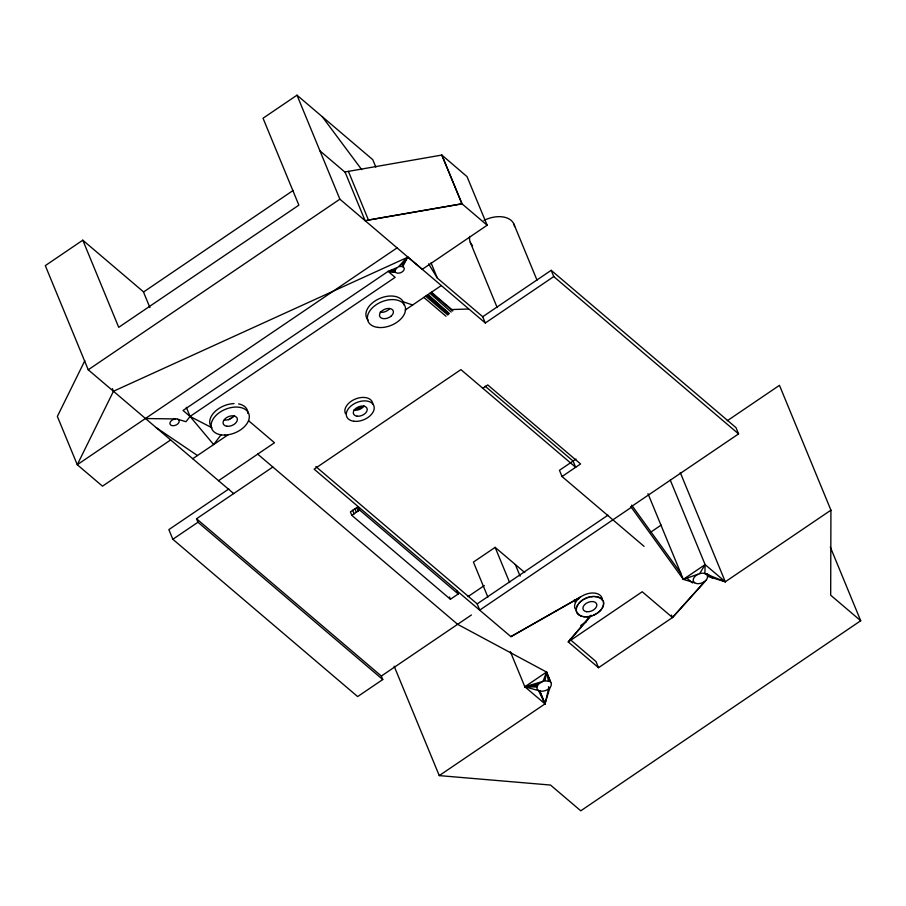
<?xml version="1.0" encoding="UTF-8"?>
<svg xmlns="http://www.w3.org/2000/svg" width="906" height="906" viewBox="0 0 906 906"><rect width="100%" height="100%" fill="white"/><g stroke="black" fill="none" stroke-linecap="round" stroke-linejoin="round"><path stroke-width="1.36" d="M727.235 420.769L779.466 385.344L830.927 510.157L830.677 595.197L860.7 620.746L580.78 810.813L550.508 785.049L439.251 775.604L394.144 666.182M670.27 480.101L705.117 564.608L704.902 573.543L725.298 581.788L830.927 510.157M576.046 609.931C579.919 623.985 606.046 614.472 603.373 601.267C596.363 590.644 575.027 599.251 576.295 611.437M603.713 603.373L603.464 601.867M576.137 608.968L576.488 607.337M603.623 604.336L603.283 605.967M402.74 266.67L400.599 266.398A4.87 3.103 -22.4 0 0 397.088 267.644L395.061 270.147L395.175 271.8A4.87 3.103 -22.4 0 0 402.128 271.936A4.87 3.103 -22.4 0 0 402.74 266.67L407.757 256.987L422.264 269.331L487.156 225.232L467.02 176.602L441.845 155.051L345.016 171.959L365.095 220.656L461.924 203.759L487.156 225.232M510.384 651.708L524.846 686.782L544.993 680.746L546.556 672.048L457.643 624.325L257.7 454.133L218.539 480.69M550.769 682.445L546.556 672.048L543.102 681.199L538.345 684.245L536.952 686.975A7.554 4.802 -22.4 0 0 538.436 690.338L545.004 703.883L548.572 688.866L549.897 687.631A7.554 4.802 -22.4 0 0 550.769 682.445L546.556 672.048L524.846 686.782L545.004 703.883L439.251 775.604M539.648 690.904L545.004 703.883L549.897 687.631M602.852 606.941L601.935 608.583M576.918 606.341L577.824 604.698M84.824 360.701L57.361 416.432L77.27 464.721L102.48 486.171L170.656 439.942M399.954 266.058L407.36 257.406L113.465 391.256L77.27 464.721L397.088 247.87M428.583 263.827L437.338 278.097L482.728 316.726L551.188 270.316L736 427.632L738.583 433.895L630.961 506.862L683.328 579.387L699.636 573.657L705.117 564.608L725.298 581.788L680.27 472.581M461.924 203.759L441.845 155.051M402.445 265.311L407.757 256.987L398.923 266.262M221.053 434.823L213.646 444.574L192.729 458.73M601.142 609.591L599.761 611.12M578.583 603.736L579.999 602.184M590.644 615.412L568.243 641.924L598.515 667.699L672.49 617.53L705.921 580.327A7.508 4.768 -22.4 0 0 706.68 574.63A7.508 4.768 -22.4 0 0 699.636 573.657M591.527 615.389L568.243 641.924L642.218 591.754L672.49 617.53L705.921 580.327M581.006 601.335L582.841 599.987M598.753 611.969L596.929 613.317M456.669 590.61L510.916 636.658L581.777 596.227A14.519 9.241 -22.4 0 1 602.331 600.202M458.243 593.962L359.648 510.044L358.221 506.567L350.395 511.879L351.822 515.355L450.418 599.274L458.243 593.962L456.817 590.486L314.133 469.161L460.916 369.625L575.65 467.292L580.576 463.963L487.734 384.937L482.807 388.266M351.822 515.355L359.648 510.044M149.909 307.587L143.375 291.743L82.797 240.192L45.3 265.628L88.233 369.784L233.669 493.577M143.499 292.026L293.193 190.419M228.55 419.75L234.394 415.786M405.141 310.079L441.313 285.549M650.667 532.196L661.12 525.106M375.831 167.123L372.762 159.671L296.998 95.187L263.034 118.222L298.867 205.152L118.72 327.326L82.797 240.192M88.233 369.784L339.875 199.184L485.299 322.989L553.759 276.579L738.583 433.895M228.233 434.687L213.646 444.574L190.056 416.443L183.046 410.475L388.13 271.381L397.088 267.644M228.822 488.957L168.856 529.614L172.842 539.274L357.644 696.578L382.762 679.534L381.335 676.057L196.534 518.764L272.831 467.02M172.842 539.274L197.961 522.241L382.762 679.534M576.035 459.059L559.455 470.293L562.026 476.533L644.064 546.352M524.778 572.569L495.14 547.36L473.43 562.082L487.892 597.145M468.04 596.59L484.314 585.559M315.866 466.601L477.168 603.883L607.971 515.174M381.335 676.057L471.403 614.981M580.712 625.536L586.499 621.618M647.983 493.657L683.328 579.387L705.117 564.608M257.7 454.133L274.495 442.74L248.686 420.78M562.026 476.533L575.65 467.292L573.079 461.052L485.152 386.216M697.813 574.37L696.17 575.367A7.508 4.768 -22.4 0 0 694.551 582.705L683.328 579.387M584.053 599.285L586.159 598.232M595.718 614.019L593.6 615.072M510.916 636.658L580.463 597.201M362.672 406.873L353.895 409.999M587.484 597.745L589.727 597.054M592.275 615.559L590.033 616.25M389.942 270.86L395.469 269.263M538.345 684.245L524.846 686.782L539.783 690.95A7.554 4.802 -22.4 0 0 548.572 688.866M591.074 596.805L593.317 596.533M588.685 616.488L586.442 616.771M389.535 271.132L395.061 270.147M537.428 685.604L524.846 686.782L536.952 686.975M544.993 680.746L549.806 681.527M431.449 292.242L451.777 309.535L468.13 309.037M594.596 596.544L596.669 596.703M585.163 616.76L583.09 616.601M145.889 418.538L176.693 418.946L185.979 421.709L190.056 416.443L395.141 277.349L388.13 271.381L395.367 272.4M389.965 271.494L395.175 271.8M597.79 596.963L599.557 597.552M581.969 616.329L580.202 615.752M707.507 576.307L725.298 581.788M368.108 320.101A19.989 12.707 -22.4 0 1 377.598 299.456A19.989 12.707 -22.4 0 1 403.193 301.777L412.649 304.982M212.083 427.859L190.056 416.443L186.285 407.304M600.452 598.051L601.788 599.013M579.319 615.253L577.983 614.291M156.104 427.553L197.44 455.537M686.148 577.586L692.626 582.943M319.931 150.838L345.163 172.31M451.777 309.535L452.728 310.35M430.996 292.547L452.706 311.018M448.436 313.431L427.02 295.243L448.345 314.269M442.887 309.399L448.21 313.895M425.65 296.171L447.802 315.028M445.979 316.262L423.827 297.406M630.961 506.862L631.437 507.269L479.727 610.112L477.168 603.883M707.235 573.713L712.49 578.187M569.863 639.274L595.967 661.493L598.515 667.699M451.177 312.072L429.908 293.284M428.04 294.552L449.036 313.295M427.609 294.846L448.957 313.895M441.981 155.402L462.026 203.873L368.459 220.033L348.38 171.336M602.377 599.727L603.203 601.006M577.382 613.577L576.556 612.297M322.23 116.659L361.721 169.649M631.652 505.14L680.746 573.124M830.304 547.009L860.7 620.746M551.188 270.316L553.759 276.579M513.895 224.076L537.009 280.169M671.471 615.049L672.49 617.53M470.305 242.366L497.179 307.587M482.728 316.726L485.299 322.989M431.03 262.797L437.338 278.097M515.321 564.529L520.123 576.148M495.14 547.36L509.636 582.513M548.481 686.703L549.557 689.319M296.998 95.187L339.875 199.184M196.534 518.764L197.961 522.241M112.389 388.651L113.465 391.256M457.145 591.765L458.096 594.087M449.467 596.963L450.418 599.274M357.927 506.794L359.354 510.282M356.681 507.632L358.108 511.109M354.925 508.821L356.352 512.298M352.683 510.327L354.11 513.815M539.783 690.95L545.004 703.883M574.257 600.01L574.8 601.969M403.193 301.777L404.076 304.994M546.556 672.048L548.458 680.927M704.562 581.527A7.508 4.768 -22.4 0 1 694.551 582.705M574.959 608.56A14.519 9.241 -22.4 0 1 578.855 598.39M578.9 598.741A7.316 4.655 -22.4 0 1 579.047 597.45M345.526 413.702A14.621 9.298 -22.4 0 1 356.285 398.674A14.621 9.298 -22.4 0 1 372.785 403.951M238.629 403.917A19.989 12.707 -22.4 0 1 247.882 413.43M211.347 426.998A19.989 12.707 -22.4 0 1 214.382 412.162A19.989 12.707 -22.4 0 1 234.054 403.589M177.689 419.195A4.87 3.103 -22.4 0 1 176.727 424.688A4.87 3.103 -22.4 0 1 169.943 423.815A4.87 3.103 -22.4 0 1 175.549 418.923M364.042 405.843A7.316 4.655 -22.4 0 1 363.012 407.134L361.641 408.278A7.316 4.655 -22.4 0 1 354.665 410.18M234.076 415.639A7.52 4.779 -22.4 0 1 224.394 420.022M472.581 245.628A23.635 15.04 -22.4 0 1 469.682 236.387M483.906 220.441A23.635 15.04 -22.4 0 1 514.597 226.613M389.761 308.459A7.316 4.655 -22.4 0 1 388.595 309.705L387.1 310.769A7.316 4.655 -22.4 0 1 380.112 312.162M391.188 316.069L389.693 317.145A7.316 4.655 -22.4 0 1 379.478 315.379A7.316 4.655 -22.4 0 1 389.138 308.459A7.316 4.655 -22.4 0 1 391.188 316.069M586.68 611.709A7.316 4.655 -22.4 0 0 596.861 604.812A7.316 4.655 -22.4 0 0 586.091 603.43A7.316 4.655 -22.4 0 0 586.68 611.709M377.734 327.394A19.989 12.707 -22.4 0 0 405.537 308.538A19.989 12.707 -22.4 0 0 376.126 304.767A19.989 12.707 -22.4 0 0 377.734 327.394M353.895 421.256A14.621 9.298 -22.4 0 0 374.212 407.428A14.621 9.298 -22.4 0 0 352.649 404.71A14.621 9.298 -22.4 0 0 353.895 421.256M357.134 416.205A7.316 4.655 -22.4 0 0 367.236 409.24A7.316 4.655 -22.4 0 0 356.398 407.96A7.316 4.655 -22.4 0 0 357.134 416.205M226.93 426.262A7.52 4.779 -22.4 0 0 237.406 419.161A7.52 4.779 -22.4 0 0 226.33 417.745A7.52 4.779 -22.4 0 0 226.93 426.262M224.96 435.05A19.989 12.707 -22.4 0 0 248.754 413.589A19.989 12.707 -22.4 0 0 216.953 414.529A19.989 12.707 -22.4 0 0 224.96 435.05"/></g></svg>
